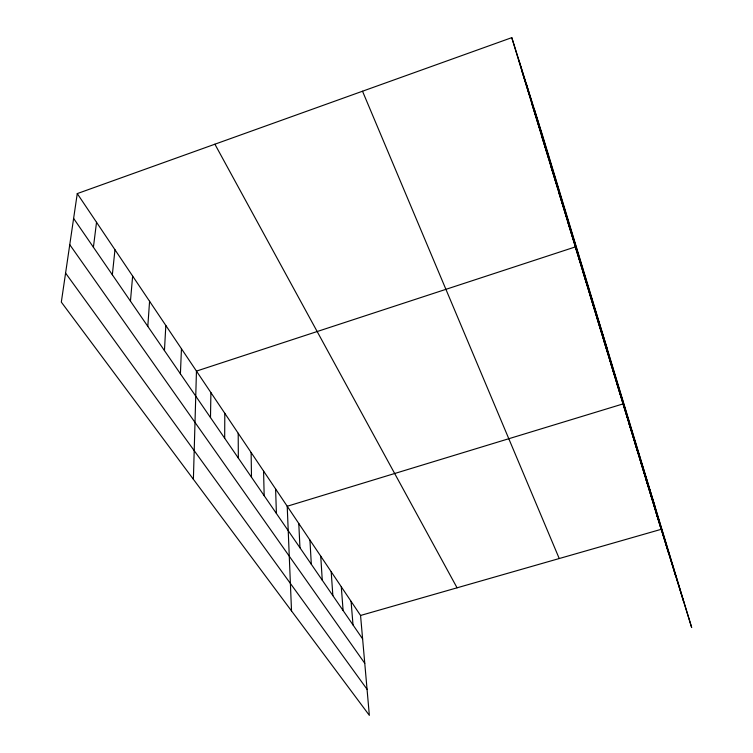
<?xml version="1.0" encoding="UTF-8"?>
<svg xmlns="http://www.w3.org/2000/svg" width="753" height="753" viewBox="0 0 753 753"><rect width="100%" height="100%" fill="white"/><g stroke="black" fill="none" stroke-linecap="round" stroke-linejoin="round"><path stroke-width="1.13" d="M224.676 438.227L224.808 413.303M210.492 417.586L210.906 392.605M193.389 479.294L196.458 371.097L575.358 246.909L607.52 349.844M180.409 373.817L181.454 348.743M164.446 350.587L165.829 325.484M147.804 326.378L149.574 301.275M130.448 301.125L132.641 276.05M112.338 274.77L114.974 249.742M93.41 247.238L96.535 222.286M77.267 193.596L61.322 302.113L369.346 715.35L360.555 615.465L77.267 193.596L511.786 37.65L542.857 136.434L691.678 627.541L656.258 513.188M360.555 615.465L661.153 529.331L511.786 37.65M65.586 273.094L367.05 689.277M69.765 244.687L364.763 663.308M73.625 218.445L362.617 638.92M214.897 144.2L457.071 587.811M362.513 91.226L559.234 558.538M522.13 71.714L529.293 94.52M532.004 104.225L539.242 127.285M541.445 135.295L548.739 158.563M550.481 165.02L557.813 188.448M559.121 193.474L566.501 217.043M567.404 220.751L574.812 244.414M582.991 272.031L590.418 295.807M590.324 296.164L597.75 319.969M597.374 319.366L604.8 343.17M604.151 341.693L611.577 365.497M610.683 363.2L618.091 386.967M616.98 383.926L624.378 407.646M654.734 505.64L623.051 403.909L287.213 506.251L291.524 610.947M629.084 423.77L636.436 447.367M634.901 442.924L642.224 466.436M640.521 461.41L647.815 484.838M645.942 479.256L658.414 519.749M534.508 109.891L683.696 601.854M526.356 83.997L675.752 576.299M518.864 60.155L668.306 552.344M351.077 601.346L353.016 624.952M341.288 586.775L343.104 610.532M331.188 571.725L332.864 595.623M320.74 556.175L322.265 580.215M309.944 540.099L311.309 564.27M298.781 523.467L299.967 547.77M275.598 488.951L276.407 513.49M263.569 471.039L264.171 495.69M251.116 452.487L251.493 477.233M238.202 433.257L238.334 458.097"/></g></svg>
